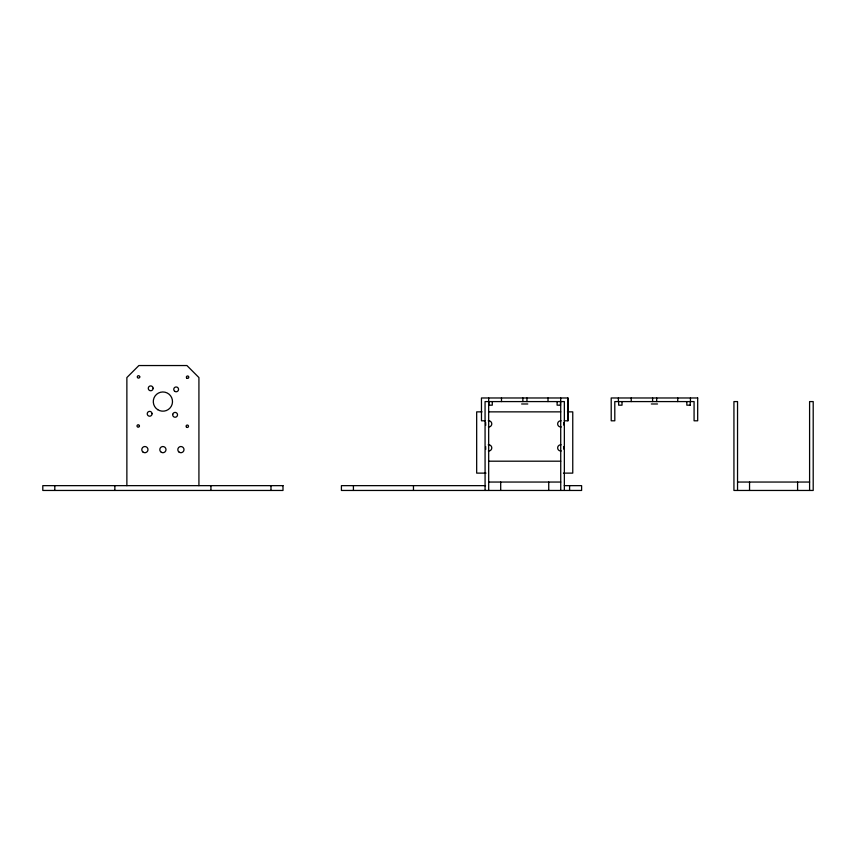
<?xml version="1.0" encoding="UTF-8"?>
<svg xmlns="http://www.w3.org/2000/svg" width="856" height="856" viewBox="0 0 856 856"><rect width="100%" height="100%" fill="white"/><g stroke="black" fill="none" stroke-linecap="round" stroke-linejoin="round"><path stroke-width="1.28" d="M139.689 377.089A1.198 1.198 0 0 0 138.073 375.773A1.198 1.198 0 0 0 137.741 377.828A1.198 1.198 0 0 0 139.689 377.089L139.699 376.779M139.4 426.17A1.198 1.198 0 0 0 137.795 424.854A1.198 1.198 0 0 0 137.452 426.909A1.198 1.198 0 0 0 139.4 426.17L139.41 425.86M564.307 420.799L567.956 420.799L567.956 397.976L481.457 397.976L481.479 420.799L485.085 420.799M521.614 403.979L527.778 403.979M651.341 403.979L657.515 403.979M560.509 405.177L557.106 405.177L557.138 401.582M690.236 405.177L686.833 405.177L686.833 401.582M482.014 411.864L476.674 411.864L476.674 473.122L486.015 473.122M488.69 411.864L560.744 411.864M567.421 411.864L572.76 411.864L572.76 473.122L563.419 473.122M488.69 461.191L560.744 461.191M488.69 482.046L560.744 482.046M737.54 482.046L809.594 482.046M485.534 485.652L341.416 485.652L341.416 490.456L581.609 490.456L581.609 485.652L564.265 485.652M809.594 490.456L809.594 401.582L813.2 401.582L813.2 490.456L733.934 490.456L733.934 401.582L737.54 401.582L737.54 490.456M797.589 482.046L797.589 490.456M749.546 482.046L749.546 490.456M690.439 397.976L690.439 401.582M690.236 401.582L690.193 405.177M677.738 397.976L677.738 401.582M656.691 397.976L656.68 401.582M652.593 397.976L652.593 401.582M631.225 397.976L631.225 401.582M622.002 401.582L622.023 405.177L618.642 405.177L618.653 401.582M618.396 397.976L618.396 401.582M569.593 485.652L569.593 490.456M567.913 397.976L567.913 420.799M564.35 490.456L564.35 401.582L485.063 401.582L485.085 490.456M560.701 397.976L560.744 490.456M560.466 401.582L560.466 405.177M548.739 482.046L548.739 490.456M548.011 397.976L548.011 401.582M526.954 397.976L526.954 401.582M522.866 397.976L522.866 401.582M501.488 397.976L501.488 401.582M500.696 482.046L500.696 490.456M492.275 401.582L492.286 405.177L488.904 405.177L488.904 401.582M488.669 397.976L488.69 490.456M413.469 485.652L413.469 490.456M353.421 485.652L353.421 490.456M270.988 485.652L270.988 490.456M210.94 485.652L210.94 490.456M198.924 485.652L198.924 377.56L186.918 365.544L138.875 365.544L126.87 377.56L126.87 485.652M114.854 485.652L114.854 490.456M54.805 485.652L54.805 490.456M563.569 422.607A3.103 3.103 0 0 1 563.644 424.983M561.236 426.941A3.103 3.103 0 0 1 557.652 423.966A3.103 3.103 0 0 1 561.065 420.799M488.198 420.82A3.103 3.103 0 0 1 491.783 423.784A3.103 3.103 0 0 1 488.369 426.962M485.855 425.143A3.103 3.103 0 0 1 485.791 422.768M563.569 446.629A3.103 3.103 0 0 1 563.644 449.004M561.236 450.952A3.103 3.103 0 0 1 557.652 447.988A3.103 3.103 0 0 1 561.065 444.81M488.198 444.842A3.103 3.103 0 0 1 491.783 447.806A3.103 3.103 0 0 1 488.369 450.984M485.855 449.165A3.103 3.103 0 0 1 485.791 446.789M153.085 388.196L153.042 388.827A2.397 2.397 0 0 1 150.827 390.732L150.196 390.678A2.397 2.397 0 0 1 148.302 388.046A2.397 2.397 0 0 1 150.763 385.928A2.397 2.397 0 0 1 153.085 388.196M152.047 413.651L152.004 414.283A2.397 2.397 0 0 1 149.361 416.177A2.397 2.397 0 0 1 147.253 413.716A2.397 2.397 0 0 1 149.522 411.394L150.142 411.436A2.397 2.397 0 0 1 152.047 413.651M172.751 414.336L172.709 414.957A2.397 2.397 0 0 0 175.031 417.225A2.397 2.397 0 0 0 177.492 415.107A2.397 2.397 0 0 0 175.598 412.474L174.977 412.432A2.397 2.397 0 0 0 172.751 414.336M697.683 397.976L611.195 397.976L611.216 420.799L614.811 420.799L614.79 401.582L694.077 401.582L694.077 420.799L697.683 420.799L697.683 397.976M282.994 485.652L42.8 485.652L42.8 490.456L282.994 490.456L282.994 485.652M161.345 452.3A3.103 3.103 0 0 0 166 449.614A3.103 3.103 0 0 0 161.345 446.939A3.103 3.103 0 0 0 161.345 452.3M143.07 452.129A3.103 3.103 0 0 0 147.97 449.935A3.103 3.103 0 0 0 143.615 446.789A3.103 3.103 0 0 0 143.07 452.129M179.139 452.161A3.103 3.103 0 0 0 183.997 449.882A3.103 3.103 0 0 0 179.6 446.811A3.103 3.103 0 0 0 179.139 452.161M186.972 378.224A1.198 1.198 0 0 0 188.78 377.186A1.198 1.198 0 0 0 186.993 376.137A1.198 1.198 0 0 0 186.972 378.224M174.859 391.395A2.397 2.397 0 0 0 178.551 389.469A2.397 2.397 0 0 0 175.031 387.244A2.397 2.397 0 0 0 174.859 391.395M157.739 409.682A9.609 9.609 0 0 0 172.495 401.999A9.609 9.609 0 0 0 158.456 393.054A9.609 9.609 0 0 0 157.739 409.682M186.533 427.187A1.198 1.198 0 0 0 188.481 426.459A1.198 1.198 0 0 0 186.876 425.132A1.198 1.198 0 0 0 186.533 427.187"/></g></svg>
